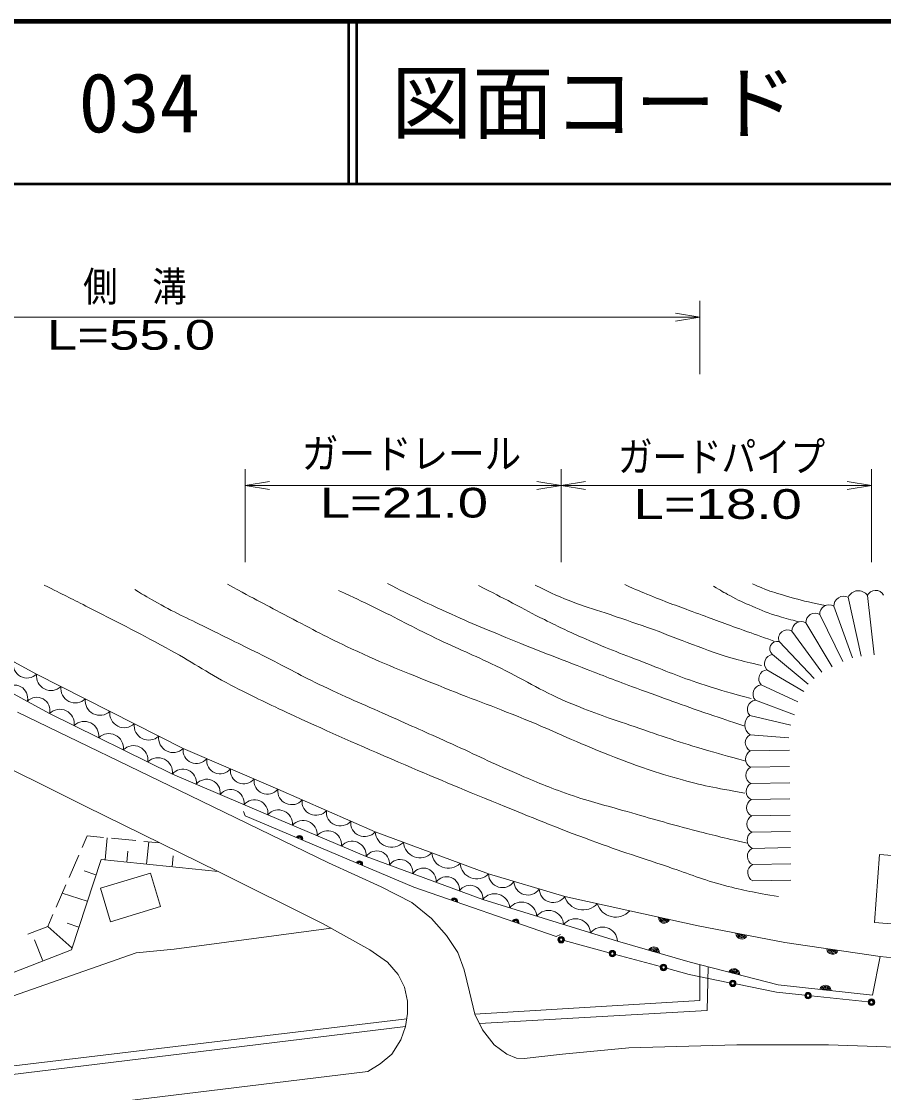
# Model space of a CAD drawing. Units: millimetres, scale not verified. Extents: x 40000 to 680000, y 20000 to 380000.
# Drawn here: x 97620 to 150706, y 314024 to 380000 of the extents above; entities that cross this region are included whole.
import ezdxf
from ezdxf.enums import TextEntityAlignment as Align

# ---------------------------------------------------------------- set-up
doc = ezdxf.new("R2010")
doc.units = ezdxf.units.MM
doc.header["$LTSCALE"] = 1000
for name, color, linetype, lineweight in [('M-STR-HTXT', 7, 'Continuous', 13), ('M-STR-STRC', 7, 'Continuous', 13), ('M-TTL', 2, 'Continuous', 140), ('M-TTL-LINE', 7, 'Continuous', 50), ('M-WORK', 1, 'Continuous', 13)]:
    doc.layers.add(name, color=color, linetype=linetype, lineweight=lineweight)
doc.layers.add('M-TTL-TXT', color=7, linetype='Continuous')
doc.styles.add('ＭＳ ゴシック', font='')
doc.styles.add('ＭＳ Ｐゴシック', font='')
doc.styles.get('ＭＳ ゴシック').set_extended_font_data('MS Gothic')
doc.styles.get('ＭＳ Ｐゴシック').set_extended_font_data('MS PGothic')

# ---------------------------------------------------------------- blocks, each defined once
blk = doc.blocks.new('open_arrow')
at = {"color": 0, "linetype": 'Continuous', "lineweight": -2}
blk.add_lwpolyline([(7.5, 1.25), (0, 0), (7.5, -1.25)], dxfattribs=at)

msp = doc.modelspace()

# ---------------------------------------------------------------- linework, layer by layer
at = {"layer": 'M-STR-HTXT'}
for p, q in [((139388, 358278), (139388, 362783)), ((69246, 361783), (139388, 361783)), ((111401, 346700), (111401, 352419)), ((130855, 346700), (130855, 352419)), ((149959, 346700), (149959, 352419)), ((111401, 351419), (130855, 351419)), ((130855, 351419), (149959, 351419))]:
    msp.add_line(p, q, dxfattribs=at)
at = {"layer": 'M-STR-STRC'}
for p, q in [((111401, 331068), (111294, 331330)), ((130804, 323767), (130550, 323643)), ((133813, 322637), (131048, 323387)), ((136964, 321783), (134199, 322533)), ((138732, 321304), (137350, 321679)), ((141223, 320792), (138732, 321304)), ((144106, 320200), (141615, 320712)), ((145858, 320017), (144106, 320200)), ((149760, 319609), (146256, 319975))]:
    msp.add_line(p, q, dxfattribs=at)
msp.add_lwpolyline([(130550, 323643), (121774, 326680), (111401, 331068)], dxfattribs=at)
for centre, radius in [((130855, 323439), 200), ((130855, 323439), 160), ((130855, 323439), 120), ((130855, 323439), 100), ((134006, 322585), 200), ((134006, 322585), 160), ((134006, 322585), 120), ((134006, 322585), 100), ((137157, 321731), 200), ((137157, 321731), 160), ((137157, 321731), 120), ((137157, 321731), 100), ((141419, 320752), 200), ((141419, 320752), 160), ((141419, 320752), 120), ((141419, 320752), 100), ((146057, 319996), 200), ((146057, 319996), 160), ((146057, 319996), 120), ((146057, 319996), 100), ((149959, 319588), 200), ((149959, 319588), 160), ((149959, 319588), 120), ((149959, 319588), 100)]:
    msp.add_circle(centre, radius, dxfattribs=at)
for centre, radius, start, end in [((114745, 329653), 200, 337.0722, 157.0722), ((114745, 329653), 160, 337.0722, 157.0722), ((114745, 329653), 120, 337.0722, 157.0722), ((114745, 329653), 100, 337.0722, 157.0722), ((118429, 328095), 200, 337.0722, 157.0722), ((118429, 328095), 160, 337.0722, 157.0722), ((118429, 328095), 120, 337.0722, 157.0722), ((118429, 328095), 100, 337.0722, 157.0722), ((124272, 325816), 200, 340.91364, 160.91364), ((124272, 325816), 160, 340.91364, 160.91364), ((124272, 325816), 120, 340.91364, 160.91364), ((124272, 325816), 100, 340.91364, 160.91364), ((128052, 324508), 200, 340.91364, 160.91364), ((128052, 324508), 160, 340.91364, 160.91364), ((128052, 324508), 120, 340.91364, 160.91364), ((128052, 324508), 100, 340.91364, 160.91364)]:
    msp.add_arc(centre, radius, start, end, dxfattribs=at)
at = {"layer": 'M-TTL'}
msp.add_line((680000, 380000), (40000, 380000), dxfattribs=at)
at = {"layer": 'M-TTL-LINE'}
for p, q in [((117750, 380000), (117750, 370000)), ((118250, 380000), (118250, 370000)), ((40000, 370000), (680000, 370000))]:
    msp.add_line(p, q, dxfattribs=at)
at = {"layer": 'M-WORK'}
for p, q in [((148524, 344533), (149335, 340897)), ((149707, 344646), (150128, 340979)), ((147636, 343979), (148802, 340805)), ((146779, 343465), (148208, 340583)), ((145064, 342436), (146905, 339915)), ((145921, 342950), (147545, 340244)), ((144276, 341805), (146434, 339520)), ((143864, 341005), (146059, 339187)), ((143513, 340069), (145793, 338732)), ((143163, 339132), (145426, 338087)), ((142812, 338195), (145218, 337295)), ((142462, 337259), (144991, 336654)), ((142483, 336065), (144874, 335868)), ((142502, 335065), (144907, 335109)), ((142520, 334065), (144920, 334109)), ((142538, 333066), (144932, 333109)), ((142556, 332066), (144944, 332109)), ((142574, 331066), (144956, 331109)), ((142592, 330066), (144968, 330109)), ((101354, 329111), (101669, 329836)), ((101669, 329836), (102666, 329739)), ((102775, 328363), (102903, 329715)), ((103163, 329690), (104656, 329545)), ((105154, 329496), (106150, 329399)), ((105323, 328097), (105465, 329462)), ((100557, 327277), (101155, 328652)), ((104102, 328225), (104165, 328887)), ((106892, 327934), (106954, 328596)), ((142611, 329066), (144981, 329109)), ((142629, 328066), (144993, 328109)), ((102209, 327441), (101484, 327679)), ((99760, 325442), (100358, 326818)), ((142647, 327067), (145005, 327110)), ((101673, 325805), (100136, 326308)), ((99246, 324259), (99560, 324984)), ((98017, 323781), (99246, 324259)), ((100731, 322931), (99246, 324259)), ((101151, 324214), (100426, 324452)), ((98939, 322136), (98431, 323439)), ((150502, 322411), (150033, 320027)), ((152062, 322232), (150502, 322411))]:
    msp.add_line(p, q, dxfattribs=at)
for points in [[(88696, 345157), (98552, 339801), (107579, 335218), (113405, 332706), (119395, 330083), (126380, 327488), (131073, 326108), (135076, 325224)], [(134331, 323347), (126021, 325915), (118843, 328565), (112797, 331132), (106917, 333645), (99352, 337372), (85659, 344853)], [(70667, 301366), (78322, 306813), (84892, 309297), (93782, 312261), (109173, 314129), (118955, 315316), (119701, 315798), (120425, 316386), (120977, 317270), (121271, 318092), (121394, 318890), (121382, 319663), (121210, 320521), (120817, 321307), (120167, 322055), (119075, 322816), (116204, 324423), (109737, 327638), (101590, 331638), (94517, 335147), (81725, 341423), (76369, 344074)], [(152642, 316771), (147323, 316955), (141673, 316955), (135028, 316771), (130943, 316384), (128568, 316126), (128108, 316145), (127501, 316384), (126728, 316973), (126010, 317893), (125542, 318863), (125219, 320231), (124887, 321574), (124501, 322642), (123801, 323691), (122863, 324740), (121666, 325734), (119771, 326691), (116531, 328182), (107992, 332323), (97372, 337458)], [(66882, 309056), (70861, 311079), (81885, 315478), (100695, 322822), (102520, 328389), (109737, 327638)], [(135076, 325224), (139293, 324288), (144622, 323267), (150502, 322411)], [(81885, 315478), (90015, 317475), (97473, 320111), (104688, 322632), (107025, 322853), (116700, 324145)], [(150033, 320027), (144217, 320653), (138806, 322052), (134331, 323347)], [(125542, 318863), (139388, 319686), (139400, 321898)], [(139913, 321766), (139847, 319075), (125825, 318276)], [(69246, 304253), (76685, 309394), (91297, 314966), (121343, 318560)], [(69506, 303726), (76970, 308884), (91510, 314470), (121271, 318092)]]:
    msp.add_lwpolyline(points, dxfattribs=at)
for points in [[(150463, 328681), (155935, 328264), (155616, 324076), (150143, 324493)], [(102487, 326609), (105567, 327541), (106192, 325477), (103113, 324545)]]:
    msp.add_lwpolyline(points, close=True, dxfattribs=at)
for centre, radius, start, end in [((148252, 343981), 616, 63.74868, 180.18673), ((149148, 344252), 684, 35.23491, 155.68461), ((150213, 344392), 567, 29.48691, 153.34194), ((147345, 343493), 567, 59.03624, 182.89127), ((146487, 342979), 567, 59.03624, 182.89127), ((144772, 341992), 530, 56.6593, 200.71924), ((145630, 342464), 567, 59.03624, 182.89127), ((144163, 341357), 462, 75.84967, 229.57228), ((97960, 340390), 835, 167.82349, 315.13566), ((143938, 340443), 567, 97.55696, 221.41199), ((99437, 339681), 893, 172.24739, 313.92378), ((143588, 339507), 567, 97.55696, 221.41199), ((97199, 338312), 807, 346.22554, 136.47264), ((143237, 338570), 567, 97.55696, 221.41199), ((100941, 338917), 893, 172.24739, 313.92378), ((98568, 337564), 807, 346.22554, 136.47264), ((102446, 338153), 893, 172.24739, 313.92378), ((142887, 337634), 567, 97.55696, 221.41199), ((99980, 336737), 893, 352.90582, 134.63518), ((103951, 337389), 893, 172.24739, 313.92378), ((142901, 336670), 735, 126.69491, 235.38835), ((101493, 335991), 893, 352.90582, 134.63518), ((105455, 336625), 893, 172.24739, 313.92378), ((103005, 335246), 893, 352.90582, 134.63518), ((106960, 335862), 893, 172.24739, 313.92378), ((142759, 335570), 567, 119.11411, 242.96914), ((104518, 334500), 893, 352.90582, 134.63518), ((108396, 335110), 824, 172.44505, 320.89584), ((106031, 333755), 893, 352.90582, 134.63518), ((109853, 334482), 824, 172.44505, 320.89584), ((142777, 334570), 567, 119.11411, 242.96914), ((107561, 333117), 832, 353.07974, 140.65301), ((111309, 333854), 824, 172.44505, 320.89584), ((142795, 333570), 567, 119.11411, 242.96914), ((109031, 332489), 832, 353.07974, 140.65301), ((112765, 333226), 824, 172.44505, 320.89584), ((110501, 331861), 832, 353.07974, 140.65301), ((114257, 332613), 857, 173.80142, 318.91213), ((142814, 332571), 567, 119.11411, 242.96914), ((111971, 331233), 832, 353.07974, 140.65301), ((115754, 331958), 857, 173.80142, 318.91213), ((142832, 331571), 567, 119.11411, 242.96914), ((113451, 330570), 862, 354.67613, 139.30613), ((117252, 331302), 857, 173.80142, 318.91213), ((114962, 329929), 862, 354.67613, 139.30613), ((118750, 330646), 857, 173.80142, 318.91213), ((142850, 330571), 567, 119.11411, 242.96914), ((116474, 329287), 862, 354.67613, 139.30613), ((120416, 330155), 1023, 184.03917, 315.19659), ((142868, 329571), 567, 119.11411, 242.96914), ((117985, 328645), 862, 354.67613, 139.30613), ((122162, 329507), 1023, 184.03917, 315.19659), ((119496, 328124), 788, 353.53065, 145.93796), ((123908, 328858), 1023, 184.03917, 315.19659), ((142886, 328571), 567, 119.11411, 242.96914), ((120932, 327594), 788, 353.53065, 145.93796), ((125654, 328209), 1023, 184.03917, 315.19659), ((142905, 327571), 567, 119.11411, 242.96914), ((122367, 327064), 788, 353.53065, 145.93796), ((123803, 326533), 788, 353.53065, 145.93796), ((127234, 327502), 854, 180.91257, 326.30835), ((125238, 326003), 788, 353.53065, 145.93796), ((128798, 327042), 854, 180.91257, 326.30835), ((126755, 325342), 930, 3.62997, 142.03086), ((130363, 326582), 854, 180.91257, 326.30835), ((132198, 326449), 1175, 196.86103, 318.24877), ((128417, 324829), 930, 3.62997, 142.03086), ((134200, 326007), 1175, 196.86103, 318.24877), ((130079, 324315), 930, 3.62997, 142.03086), ((131741, 323802), 930, 3.62997, 142.03086), ((137197, 324809), 354, 176.27853, 338.68371), ((137197, 324809), 283, 178.50257, 336.45967), ((137197, 324809), 212, 182.2489, 332.71335), ((137197, 324809), 142, 189.96063, 325.00162), ((137197, 324809), 100, 200.27829, 314.68395), ((133403, 323288), 930, 3.62997, 142.03086), ((141968, 323831), 354, 177.94492, 340.3501), ((141968, 323831), 283, 180.16896, 338.12606), ((141968, 323831), 212, 183.91529, 334.37973), ((141968, 323831), 142, 191.62701, 326.668), ((141968, 323831), 100, 201.94468, 316.35034), ((136553, 322647), 354, 352.65379, 155.05897), ((136553, 322647), 283, 354.87783, 152.83493), ((136553, 322647), 212, 358.62415, 149.0886), ((136553, 322647), 142, 6.33588, 141.37687), ((136553, 322647), 100, 16.65354, 131.05921), ((147570, 322892), 354, 180.51673, 342.92191), ((147570, 322892), 283, 182.74077, 340.69787), ((147570, 322892), 212, 186.48709, 336.95154), ((147570, 322892), 142, 194.19882, 329.23981), ((147570, 322892), 100, 204.51649, 318.92215), ((141498, 321300), 354, 354.30354, 156.70872), ((141498, 321300), 283, 356.52758, 154.48468), ((141498, 321300), 212, 0.27391, 150.73836), ((141498, 321300), 142, 7.98564, 143.02663), ((141498, 321300), 100, 18.3033, 132.70896), ((147119, 320286), 354, 2.6563, 165.06148), ((147119, 320286), 283, 4.88034, 162.83744), ((147119, 320286), 212, 8.62667, 159.09111), ((147119, 320286), 142, 16.33839, 151.37938), ((147119, 320286), 100, 26.65606, 141.06172)]:
    msp.add_arc(centre, radius, start, end, dxfattribs=at)
for points, knots in [([(144246, 326097), (142662, 326365), (142194, 326448), (140905, 326787), (139533, 327148), (138798, 327465), (137454, 327919), (135454, 328594), (134324, 328945), (132347, 329686), (130076, 330537), (128821, 331059), (126577, 331977), (124152, 332969), (122798, 333535), (120393, 334572), (117866, 335662), (116455, 336282), (113960, 337443), (112601, 338076), (111836, 338428), (110509, 339127), (108924, 339963), (108108, 340562), (106534, 341419), (104624, 342459), (103531, 342999), (101592, 343986), (100591, 344496), (100274, 344658), (99025, 345284)], [0, 0, 0, 0, 1, 1, 1, 2, 2, 2, 3, 3, 3, 4, 4, 4, 5, 5, 5, 6, 6, 6, 7, 7, 7, 8, 8, 8, 9, 9, 9, 10, 10, 10, 10]), ([(142165, 332472), (140209, 332814), (139625, 332921), (138034, 333360), (136363, 333820), (135456, 334183), (133837, 334804), (131753, 335604), (130642, 336191), (128574, 337031), (126513, 337869), (125334, 338275), (123273, 339111), (121183, 339959), (120000, 340407), (117954, 341356), (116411, 342072), (115579, 342540), (114071, 343326), (112596, 344094), (112127, 344348), (110316, 345332)], [0, 0, 0, 0, 1, 1, 1, 2, 2, 2, 3, 3, 3, 4, 4, 4, 5, 5, 5, 6, 6, 6, 7, 7, 7, 7]), ([(142171, 336585), (141100, 336939), (140826, 337034), (139967, 337329), (138209, 337932), (137233, 338293), (135488, 338932), (134181, 339411), (133456, 339700), (132157, 340202), (130435, 340868), (129466, 341231), (127758, 341932), (126087, 342618), (125148, 342998), (123507, 343754), (122187, 344362), (121755, 344572), (120157, 345374)], [0, 0, 0, 0, 1, 1, 1, 2, 2, 2, 3, 3, 3, 4, 4, 4, 5, 5, 5, 6, 6, 6, 6]), ([(142549, 338294), (141192, 338651), (140814, 338760), (139719, 339112), (138297, 339569), (137529, 339907), (136136, 340445), (134649, 341020), (133810, 341329), (132349, 341967), (131349, 342403), (130797, 342667), (129821, 343153), (129050, 343537), (128631, 343779), (127866, 344176), (127044, 344601), (126783, 344733), (125756, 345255)], [0, 0, 0, 0, 1, 1, 1, 2, 2, 2, 3, 3, 3, 4, 4, 4, 5, 5, 5, 6, 6, 6, 6]), ([(143196, 340338), (142397, 340509), (142171, 340568), (141522, 340747), (140496, 341029), (139944, 341264), (138942, 341622), (137998, 341959), (137488, 342196), (136546, 342538), (135508, 342914), (134921, 343108), (133876, 343462), (133023, 343752), (132531, 343873), (131689, 344193), (130714, 344564), (130387, 344727), (129246, 345273)], [0, 0, 0, 0, 1, 1, 1, 2, 2, 2, 3, 3, 3, 4, 4, 4, 5, 5, 5, 6, 6, 6, 6]), ([(143955, 341831), (143037, 342154), (142805, 342238), (142068, 342502), (140915, 342916), (140270, 343153), (139122, 343582), (138037, 343987), (137421, 344196), (136349, 344637), (135728, 344893), (135524, 344977), (134766, 345312)], [0, 0, 0, 0, 1, 1, 1, 2, 2, 2, 3, 3, 3, 4, 4, 4, 4]), ([(145530, 343022), (144920, 343160), (144742, 343206), (144247, 343358), (143596, 343558), (143242, 343706), (142616, 343974), (142069, 344209), (141767, 344352), (141242, 344634), (140844, 344848), (140710, 344926), (140239, 345212)], [0, 0, 0, 0, 1, 1, 1, 2, 2, 2, 3, 3, 3, 4, 4, 4, 4]), ([(147156, 344028), (146757, 344099), (146648, 344123), (146325, 344193), (145619, 344344), (145228, 344455), (144536, 344662), (144011, 344819), (143712, 344900), (143205, 345109), (142984, 345200), (142907, 345230), (142644, 345354)], [0, 0, 0, 0, 1, 1, 1, 2, 2, 2, 3, 3, 3, 4, 4, 4, 4]), ([(142336, 329376), (140687, 329763), (140254, 329868), (138927, 330212), (137353, 330620), (136479, 330879), (134915, 331328), (133522, 331728), (132728, 331911), (131357, 332384), (130070, 332827), (129371, 333139), (128118, 333672), (126537, 334345), (125683, 334793), (124118, 335500), (122696, 336142), (121897, 336494), (120473, 337132), (118805, 337879), (117853, 338258), (116204, 339046), (114815, 339709), (114069, 340145), (112694, 340838), (111347, 341517), (110583, 341880), (109234, 342555), (107967, 343190), (107228, 343489), (105995, 344187), (105443, 344499), (105256, 344603), (104596, 345009)], [0, 0, 0, 0, 1, 1, 1, 2, 2, 2, 3, 3, 3, 4, 4, 4, 5, 5, 5, 6, 6, 6, 7, 7, 7, 8, 8, 8, 9, 9, 9, 10, 10, 10, 11, 11, 11, 11]), ([(142225, 334442), (140955, 334779), (140617, 334878), (139593, 335180), (137815, 335703), (136836, 336053), (135084, 336656), (133571, 337177), (132714, 337449), (131243, 338079), (129467, 338842), (128568, 339474), (126826, 340313), (125390, 341003), (124559, 341333), (123121, 342018), (121625, 342731), (120822, 343202), (119329, 343920), (118479, 344329), (118206, 344460), (117145, 344951)], [0, 0, 0, 0, 1, 1, 1, 2, 2, 2, 3, 3, 3, 4, 4, 4, 5, 5, 5, 6, 6, 6, 7, 7, 7, 7])]:
    msp.add_open_spline(points, degree=3, knots=knots, dxfattribs=at)

# ---------------------------------------------------------------- block references
at = {"layer": 'M-STR-HTXT', "xscale": 200, "yscale": 200, "rotation": 180}
for p in [(139388, 361783), (130855, 351419), (149959, 351419)]:
    msp.add_blockref('open_arrow', p, dxfattribs=at)
at = {"layer": 'M-STR-HTXT', "xscale": 200, "yscale": 200}
for p in [(111401, 351419), (130855, 351419)]:
    msp.add_blockref('open_arrow', p, dxfattribs=at)

# ---------------------------------------------------------------- texts
at = {"layer": 'M-STR-HTXT', "style": 'ＭＳ Ｐゴシック'}
for s, width, p in [('側\u3000溝', 0.85, (104608, 362207)), ('L=55.0', 1.4, (104366, 359228)), ('ガードレール', 0.9, (121640, 351916)), ('ガードパイプ', 0.85, (140733, 351718)), ('L=21.0', 1.4, (121172, 348892)), ('L=18.0', 1.4, (140491, 348809))]:
    msp.add_text(s, height=1833, dxfattribs=dict(at, width=width)).set_placement(p, align=Align.BOTTOM_CENTER)
at = {"layer": 'M-TTL-TXT', "style": 'ＭＳ ゴシック'}
for s, p in [('034', (101142, 375000)), ('図面コード', (120380, 375000))]:
    msp.add_text(s, height=3666, dxfattribs=at).set_placement(p, align=Align.MIDDLE_LEFT)

doc.saveas('drawing.dxf')
